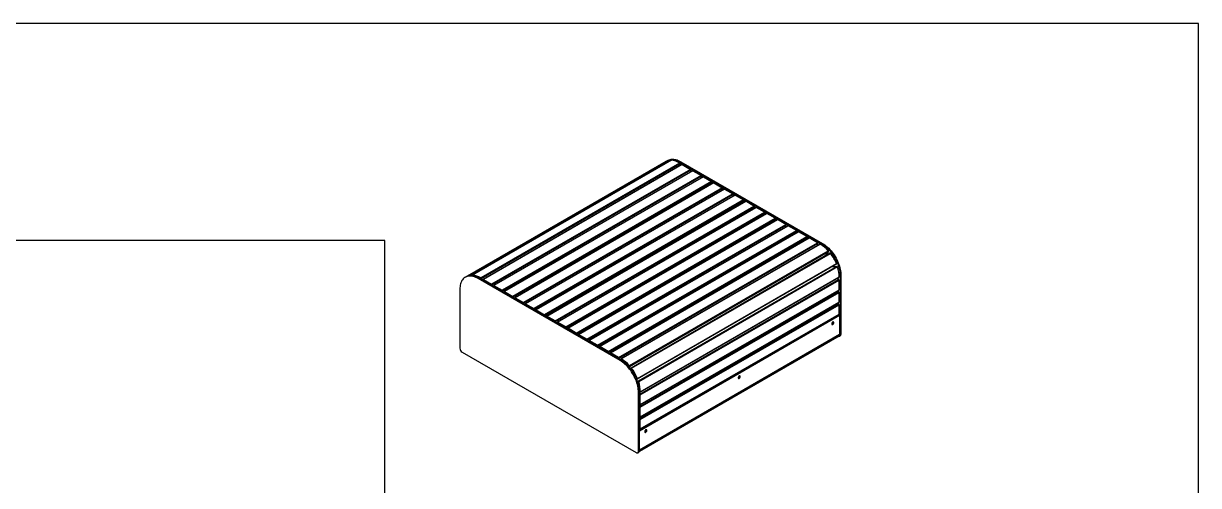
# Model space of a CAD drawing. Header units: millimetres. Extents: x 11004 to 16944, y 3085 to 7285.
# Drawn here: x 14778 to 16944, y 6433 to 7285 of the extents above; entities that cross this region are included whole.
import ezdxf

# ---------------------------------------------------------------- set-up
doc = ezdxf.new("R2010")
doc.units = ezdxf.units.MM
doc.header["$LTSCALE"] = 0.3
doc.layers.add('Nekreslit', color=6, linetype='Continuous', plot=False)

msp = doc.modelspace()

# ---------------------------------------------------------------- linework, layer by layer
for p, q in [((15962.7, 7030.8), (15596.1, 6819.2)), ((15968.6, 7032.9), (15602.1, 6821.3)), ((15969.8, 7031.8), (15603.8, 6820.5)), ((15972.6, 7033), (15606.1, 6821.4)), ((15972.9, 7033), (15606.3, 6821.4)), ((15987.9, 7027.7), (15621.3, 6816.1)), ((15988.7, 7026.3), (15622.2, 6814.7)), ((15992, 7025.1), (15625.5, 6813.5)), ((15992.6, 7025.1), (15626.1, 6813.4)), ((15966.1, 7032.8), (15964.4, 7031.8)), ((15969.8, 7031.8), (15970, 7031.4)), ((15988.4, 7029.5), (15990.1, 7030.4)), ((15988.4, 7029.5), (16249.7, 6878.6)), ((15988.7, 7026.3), (15988.7, 7023.2)), ((15990.1, 7030.4), (16251.4, 6879.6)), ((15992.6, 7025.1), (16007.9, 7016.2)), ((16007.9, 7016.2), (15641.3, 6804.6)), ((16008.7, 7014.8), (15642.2, 6803.2)), ((16011.5, 7013.8), (15645, 6802.2)), ((16012.1, 7013.8), (15645.6, 6802.2)), ((16027.4, 7005), (15660.9, 6793.4)), ((16028.3, 7003.5), (15661.7, 6791.9)), ((16031.1, 7002.6), (15664.5, 6791)), ((16031.7, 7002.5), (15665.1, 6790.9)), ((16008.7, 7014.8), (16008.7, 7012.2)), ((16012.1, 7013.8), (16027.4, 7005)), ((16028.3, 7003.5), (16028.3, 7001)), ((16031.7, 7002.5), (16046.9, 6993.7)), ((16046.9, 6993.7), (15680.4, 6782.1)), ((16047.8, 6992.2), (15681.2, 6780.6)), ((16050.6, 6991.3), (15684, 6779.7)), ((16051.2, 6991.3), (15684.6, 6779.6)), ((16066.4, 6982.4), (15699.9, 6770.8)), ((16067.3, 6981), (15700.7, 6769.4)), ((16070.1, 6980), (15703.5, 6768.4)), ((16070.7, 6980), (15704.1, 6768.4)), ((16047.8, 6992.2), (16047.8, 6989.7)), ((16051.2, 6991.3), (16066.4, 6982.4)), ((16067.3, 6981), (16067.3, 6978.4)), ((16070.7, 6980), (16086, 6971.2)), ((16086, 6971.2), (15719.4, 6759.6)), ((16086.8, 6969.7), (15720.2, 6758.1)), ((16089.6, 6968.8), (15723, 6757.2)), ((16090.2, 6968.7), (15723.6, 6757.1)), ((16105.5, 6959.9), (15738.9, 6748.3)), ((16106.3, 6958.4), (15739.8, 6746.8)), ((16109.1, 6957.5), (15742.6, 6745.9)), ((15743.2, 6745.8), (16109.7, 6957.4)), ((16086.8, 6969.7), (16086.8, 6967.2)), ((16090.2, 6968.7), (16105.5, 6959.9)), ((16106.3, 6958.4), (16106.3, 6955.9)), ((16125, 6948.6), (16109.7, 6957.4)), ((15758.4, 6737), (16125, 6948.6)), ((15759.3, 6735.5), (16125.9, 6947.2)), ((16128.7, 6946.2), (15762.1, 6734.6)), ((15762.7, 6734.6), (16129.3, 6946.2)), ((15778, 6725.8), (16144.5, 6937.4)), ((15778.8, 6724.3), (16145.4, 6935.9)), ((16148.2, 6935), (15781.6, 6723.4)), ((15782.2, 6723.3), (16148.8, 6934.9)), ((16125.9, 6944.6), (16125.9, 6947.2)), ((16144.5, 6937.4), (16129.3, 6946.2)), ((16145.4, 6933.4), (16145.4, 6935.9)), ((16164, 6926.1), (16148.8, 6934.9)), ((15797.5, 6714.5), (16164, 6926.1)), ((15798.3, 6713), (16164.9, 6924.6)), ((16167.7, 6923.7), (15801.1, 6712.1)), ((15801.7, 6712), (16168.3, 6923.6)), ((15817, 6703.2), (16183.6, 6914.8)), ((15817.8, 6701.7), (16184.4, 6913.4)), ((16187.2, 6912.4), (15820.6, 6700.8)), ((15821.2, 6700.8), (16187.8, 6912.4)), ((16164.9, 6922.1), (16164.9, 6924.6)), ((16183.6, 6914.8), (16168.3, 6923.6)), ((16184.4, 6910.8), (16184.4, 6913.4)), ((16203.1, 6903.6), (16187.8, 6912.4)), ((15836.5, 6692), (16203.1, 6903.6)), ((15837.4, 6690.5), (16203.9, 6902.1)), ((16206.7, 6901.2), (15840.2, 6689.6)), ((15840.8, 6689.5), (16207.3, 6901.1)), ((15856, 6680.7), (16222.6, 6892.3)), ((15856.9, 6679.2), (16223.4, 6890.8)), ((16226.2, 6889.9), (15859.7, 6678.3)), ((15860.3, 6678.2), (16226.8, 6889.8)), ((16203.9, 6899.6), (16203.9, 6902.1)), ((16222.6, 6892.3), (16207.3, 6901.1)), ((16223.4, 6888.3), (16223.4, 6890.8)), ((16242.1, 6881), (16226.8, 6889.8)), ((15875.5, 6669.4), (16242.1, 6881)), ((15876.4, 6667.9), (16243, 6879.6)), ((16246.3, 6878.3), (15879.7, 6666.7)), ((15880.3, 6666.7), (16246.8, 6878.3)), ((15895.3, 6654.6), (16261.8, 6866.2)), ((16243, 6876.4), (16243, 6879.6)), ((16249.7, 6878.6), (16251.4, 6879.6)), ((15895.7, 6653), (16262.2, 6864.7)), ((16265, 6861.6), (15898.5, 6650)), ((15899.5, 6649.5), (16266.1, 6861.2)), ((16257.7, 6857.4), (16262.2, 6864.7)), ((15910.2, 6629.8), (16276.7, 6841.4)), ((15910.3, 6630.9), (16276.9, 6842.5)), ((16277.9, 6837.4), (15911.3, 6625.8)), ((16279, 6836.3), (15912.5, 6624.7)), ((16269.4, 6837.1), (16277.9, 6837.4)), ((16269.8, 6837.4), (16269.9, 6837.2)), ((15594.4, 6818.3), (15592.7, 6817.3)), ((15618.4, 6815.9), (15616.7, 6814.9)), ((15878.1, 6664), (15616.7, 6814.9)), ((15879.8, 6665), (15618.4, 6815.9)), ((15622.2, 6814.7), (15622.2, 6813.7)), ((15625.2, 6812), (15625.2, 6813)), ((15626.1, 6813.4), (15641.3, 6804.6)), ((15642.2, 6803.2), (15642.2, 6802.2)), ((15644.7, 6800.7), (15644.7, 6801.7)), ((15645.6, 6802.2), (15660.9, 6793.4)), ((15914.6, 6601.8), (16281.1, 6813.4)), ((15915.1, 6605.2), (16281.7, 6816.8)), ((16281.9, 6817.3), (15915.4, 6605.7)), ((15915.4, 6600.3), (16282, 6811.9)), ((16281.1, 6813.4), (16278.5, 6814.9)), ((16282, 6794.3), (16282, 6811.9)), ((16283.7, 6819.8), (16285.4, 6820.8)), ((16283.7, 6819.8), (16283.7, 6711)), ((16285.4, 6820.8), (16285.4, 6712)), ((15582.8, 6795.3), (15582.8, 6686.5)), ((15661.7, 6791.9), (15661.7, 6790.9)), ((15664.2, 6789.4), (15664.2, 6790.4)), ((15665.1, 6790.9), (15680.4, 6782.1)), ((15681.2, 6780.6), (15681.2, 6779.6)), ((15684.6, 6779.6), (15699.9, 6770.8)), ((15914.6, 6579.2), (16281.1, 6790.8)), ((15915.2, 6582.1), (16281.7, 6793.7)), ((15915.4, 6582.7), (16282, 6794.3)), ((15915.4, 6577.8), (16282, 6789.4)), ((16281.1, 6790.8), (16278.9, 6792.1)), ((16282, 6771.7), (16282, 6789.4)), ((15683.8, 6778.2), (15683.8, 6779.2)), ((15700.7, 6769.4), (15700.7, 6768.4)), ((15703.3, 6766.9), (15703.3, 6767.9)), ((15704.1, 6768.4), (15719.4, 6759.6)), ((15720.2, 6758.1), (15720.2, 6757.1)), ((15914.6, 6556.7), (16281.1, 6768.3)), ((15915.2, 6559.6), (16281.7, 6771.2)), ((15915.4, 6560.1), (16282, 6771.7)), ((15915.4, 6555.2), (16282, 6766.8)), ((16073.4, 6750.1), (16090.4, 6759.9)), ((16281.1, 6768.3), (16278.9, 6769.6)), ((16282, 6749.2), (16282, 6766.8)), ((15722.8, 6755.6), (15722.8, 6756.6)), ((15723.6, 6757.1), (15738.9, 6748.3)), ((15739.8, 6746.8), (15739.8, 6745.8)), ((15742.3, 6745.3), (15742.3, 6744.4)), ((15758.4, 6737), (15743.2, 6745.8)), ((16281.1, 6747.7), (15913.7, 6535.6)), ((16282.8, 6746.7), (15913.7, 6533.7)), ((15915.2, 6537), (16281.7, 6748.6)), ((15915.4, 6537.6), (16282, 6749.2)), ((16260.3, 6736.3), (16260.4, 6736.2)), ((16260.8, 6736), (16260.3, 6736.3)), ((16261.7, 6736.9), (16261.5, 6737)), ((16261.7, 6736.9), (16261.5, 6737)), ((16261.7, 6736.9), (16261.7, 6737.1)), ((16266.1, 6739.6), (16266.1, 6739)), ((16266.9, 6739.5), (16266.9, 6740.1)), ((16275.5, 6745.1), (16276, 6744.8)), ((16276, 6744.8), (16276.9, 6745.3)), ((16276.9, 6745.3), (16276.4, 6745.6)), ((16282.8, 6746.7), (16281.1, 6747.7)), ((16282.8, 6746.7), (16282.8, 6711.5)), ((15759.3, 6734.6), (15759.3, 6735.5)), ((15761.8, 6734.1), (15761.8, 6733.1)), ((15778, 6725.8), (15762.7, 6734.6)), ((15778.8, 6723.3), (15778.8, 6724.3)), ((15781.4, 6722.8), (15781.4, 6721.8)), ((15797.5, 6714.5), (15782.2, 6723.3)), ((16244.7, 6727.3), (16244.7, 6726.7)), ((16247.4, 6728.6), (16247.7, 6728.4)), ((16247.5, 6728.9), (16248, 6728.6)), ((16248.9, 6729.7), (16248.9, 6729.1)), ((16250.3, 6730.5), (16250.3, 6729.9)), ((16250.8, 6730.2), (16250.8, 6730.8)), ((16259.4, 6735.8), (16259.9, 6735.5)), ((16259.9, 6735.5), (16260.8, 6736)), ((16260.9, 6736.1), (16260.7, 6736)), ((16270.1, 6733.5), (16269.2, 6734)), ((15798.3, 6712), (15798.3, 6713)), ((15800.9, 6711.5), (15800.9, 6710.6)), ((15817, 6703.2), (15801.7, 6712)), ((15817.8, 6700.8), (15817.8, 6701.7)), ((15820.4, 6700.3), (15820.4, 6699.3)), ((15836.5, 6692), (15821.2, 6700.8)), ((16282.8, 6711.5), (15913.7, 6498.4)), ((15913.7, 6496.7), (16281.8, 6709.3)), ((16282.4, 6708.3), (16284.1, 6709.3)), ((16283.7, 6711), (16285.4, 6712)), ((15587, 6679.2), (15907.8, 6494)), ((15837.4, 6689.5), (15837.4, 6690.5)), ((15839.9, 6689), (15839.9, 6688)), ((15856, 6680.7), (15840.8, 6689.5)), ((15856.9, 6678.2), (15856.9, 6679.2)), ((15859.4, 6677.7), (15859.4, 6676.8)), ((15875.5, 6669.4), (15860.3, 6678.2)), ((15876.4, 6667), (15876.4, 6667.9)), ((15879.8, 6665), (15878.1, 6664)), ((15879.4, 6666.2), (15879.4, 6665.2)), ((15895, 6652), (15895.7, 6653)), ((15898.3, 6649.9), (15897.7, 6648.8)), ((15897.5, 6649), (15897.9, 6649.2)), ((15908.7, 6629.7), (15910, 6629.7)), ((15909.1, 6629.7), (15908.8, 6629.5)), ((16077.7, 6630.6), (16078, 6630.5)), ((16077.8, 6630.9), (16078, 6630.8)), ((16078, 6631), (16078, 6630.5)), ((16078.5, 6630.8), (16078.5, 6631.4)), ((16087.2, 6636.3), (16087.7, 6636)), ((16087.7, 6636), (16088.5, 6636.5)), ((16088.5, 6636.5), (16088, 6636.8)), ((16088.2, 6636.9), (16088.4, 6636.7)), ((16089.6, 6637.7), (16089.6, 6637.7)), ((16089.6, 6637.7), (16089.6, 6637.7)), ((16093.8, 6640.2), (16093.8, 6639.6)), ((16094.7, 6640.1), (16094.7, 6640.7)), ((16097.9, 6634.1), (16097, 6634.6)), ((16103.3, 6645.6), (16103.8, 6645.3)), ((16103.8, 6645.3), (16104.6, 6645.8)), ((16104.6, 6645.8), (16104.1, 6646.1)), ((15910.1, 6625.8), (15911.3, 6625.8)), ((15913.7, 6606.2), (15912, 6605.2)), ((15913.7, 6497.5), (15913.7, 6606.2)), ((16072.5, 6627.8), (16072.5, 6627.3)), ((15912, 6496.5), (15912, 6605.2)), ((15914.5, 6605.2), (15913.7, 6605.7)), ((15914.6, 6601.8), (15913.7, 6602.3)), ((15915.4, 6582.7), (15915.4, 6600.3)), ((15913.7, 6582.7), (15914.6, 6582.2)), ((15914.6, 6579.2), (15913.7, 6579.7)), ((15915.4, 6560.1), (15915.4, 6577.8)), ((15913.7, 6560.1), (15914.6, 6559.6)), ((15914.6, 6556.7), (15913.7, 6557.2)), ((15915.4, 6537.6), (15915.4, 6555.2)), ((15922.4, 6540.6), (15922.4, 6541.2)), ((15931, 6546.2), (15931.5, 6545.9)), ((15931.5, 6545.9), (15932.4, 6546.4)), ((15932.4, 6546.4), (15931.9, 6546.7)), ((15913.7, 6537.6), (15914.6, 6537.1)), ((15913.7, 6537.6), (15915.4, 6536.6)), ((15915.4, 6536.6), (15916.3, 6537.1)), ((15916.3, 6537.1), (15915.8, 6537.4)), ((15915.9, 6537.4), (15916, 6537.3)), ((15916.4, 6537.2), (15916.2, 6537.1)), ((15917.2, 6538), (15917, 6538.1)), ((15917.2, 6538), (15917, 6538.1)), ((15917.2, 6538), (15917.2, 6538.2)), ((15921.6, 6540.7), (15921.6, 6540.2)), ((15925.6, 6534.6), (15924.7, 6535.1)), ((15910.8, 6493.7), (15912.5, 6494.7)), ((15913.7, 6497.5), (15912, 6496.5))]:
    msp.add_line(p, q)
at = {"flags": 128}
for points in [[(15963.6, 7031.3), (15963.6, 7031.3), (15965.2, 7032.3), (15967, 7033), (15968.8, 7033.6), (15970.8, 7033.9), (15972.8, 7034.1), (15974.9, 7034), (15977, 7033.8), (15979.2, 7033.3), (15981.5, 7032.6), (15983.8, 7031.8), (15986.1, 7030.7), (15988.4, 7029.5)], [(15966.1, 7032.8), (15966.9, 7033.3), (15968.7, 7034), (15970.5, 7034.6), (15972.5, 7034.9), (15974.5, 7035.1), (15976.6, 7035), (15978.7, 7034.7), (15980.9, 7034.3), (15983.2, 7033.6), (15985.5, 7032.7), (15987.8, 7031.7), (15990.1, 7030.4)], [(15972.6, 7033), (15972.7, 7033), (15972.9, 7033)], [(16249.7, 6878.6), (16252.1, 6877.2), (16254.4, 6875.6), (16256.6, 6873.8), (16258.9, 6871.8), (16261.1, 6869.8), (16263.3, 6867.5), (16265.4, 6865.2), (16267.4, 6862.7), (16269.3, 6860.1), (16271.2, 6857.4), (16272.9, 6854.7), (16274.5, 6851.8), (16276.1, 6848.9), (16277.5, 6846), (16278.7, 6843), (16279.9, 6840), (16280.9, 6837), (16281.7, 6834.1), (16282.4, 6831.1), (16283, 6828.2), (16283.4, 6825.3), (16283.6, 6822.5), (16283.7, 6819.8)], [(16251.4, 6879.6), (16253.8, 6878.1), (16256.1, 6876.5), (16258.3, 6874.8), (16260.6, 6872.8), (16262.8, 6870.7), (16265, 6868.5), (16267, 6866.2), (16269.1, 6863.7), (16271, 6861.1), (16272.9, 6858.4), (16274.6, 6855.6), (16276.2, 6852.8), (16277.8, 6849.9), (16279.2, 6847), (16280.4, 6844), (16281.6, 6841), (16282.6, 6838), (16283.4, 6835), (16284.1, 6832.1), (16284.7, 6829.2), (16285.1, 6826.3), (16285.3, 6823.5), (16285.4, 6820.8)], [(16258, 6857.9), (16258.1, 6857.8), (16258.2, 6857.7)], [(16266.1, 6861.2), (16265.9, 6861.3), (16265.8, 6861.5), (16265.6, 6861.6), (16265.4, 6861.7), (16265.3, 6861.7), (16265.1, 6861.7), (16265, 6861.6)], [(16276.7, 6841.4), (16276.8, 6841.4), (16276.9, 6841.6), (16277, 6841.7), (16277, 6841.9), (16277, 6842.1), (16276.9, 6842.3), (16276.9, 6842.5)], [(15616.7, 6814.9), (15614.4, 6816.2), (15612.1, 6817.2), (15609.8, 6818.1), (15607.6, 6818.7), (15605.4, 6819.2), (15603.2, 6819.5), (15601.1, 6819.5), (15599.1, 6819.4), (15597.2, 6819), (15595.3, 6818.5), (15593.6, 6817.7), (15591.9, 6816.8), (15590.4, 6815.6), (15589, 6814.3), (15587.7, 6812.8), (15586.6, 6811.1), (15585.6, 6809.3), (15584.8, 6807.3), (15584.1, 6805.2), (15583.5, 6802.9), (15583.1, 6800.5), (15582.9, 6797.9), (15582.8, 6795.3)], [(15618.4, 6815.9), (15616.1, 6817.1), (15613.8, 6818.2), (15611.5, 6819.1), (15609.3, 6819.7), (15607.1, 6820.2), (15604.9, 6820.4), (15602.8, 6820.5), (15600.8, 6820.4), (15598.9, 6820), (15597, 6819.5), (15595.3, 6818.7), (15594.4, 6818.3)], [(15605.9, 6820.3), (15605.9, 6820.5), (15605.8, 6820.8), (15605.8, 6820.9), (15605.9, 6821.1), (15606, 6821.3), (15606.1, 6821.4), (15606.2, 6821.4), (15606.3, 6821.4)], [(16261.7, 6736.5), (16262, 6736.9), (16262.3, 6737.4)], [(16261.7, 6736.9), (16261.7, 6736.9), (16261.7, 6736.9), (16261.7, 6736.9), (16261.7, 6736.9), (16261.7, 6736.9), (16261.7, 6736.9), (16261.7, 6736.9), (16261.7, 6736.9)], [(16272, 6733.6), (16271.9, 6734.2), (16271.7, 6734.7), (16271.4, 6734.9), (16270.9, 6735), (16270.4, 6734.9), (16269.8, 6734.6), (16269.3, 6734.1), (16268.9, 6733.5), (16268.5, 6732.8), (16268.3, 6732.1), (16268.2, 6731.4), (16268.3, 6730.9), (16268.5, 6730.4), (16268.9, 6730.2), (16269.3, 6730.1), (16269.8, 6730.2), (16270.4, 6730.5), (16270.9, 6731), (16271.4, 6731.6), (16271.7, 6732.3), (16271.9, 6733), (16272, 6733.6)], [(16283.7, 6711), (16283.6, 6710.1), (16283.4, 6709.3), (16283, 6708.7), (16282.4, 6708.3), (16281.8, 6708.1), (16281.1, 6708), (16280.3, 6708.2), (16280.1, 6708.3)], [(15912, 6605.2), (15911.9, 6608), (15911.7, 6610.8), (15911.3, 6613.6), (15910.8, 6616.5), (15910.1, 6619.5), (15909.2, 6622.5), (15908.2, 6625.5), (15907.1, 6628.5), (15905.8, 6631.4), (15904.4, 6634.4), (15902.9, 6637.3), (15901.2, 6640.1), (15899.5, 6642.9), (15897.7, 6645.6), (15895.7, 6648.1), (15893.7, 6650.6), (15891.6, 6653), (15889.4, 6655.2), (15887.2, 6657.3), (15885, 6659.2), (15882.7, 6661), (15880.4, 6662.6), (15878.1, 6664)], [(15913.7, 6606.2), (15913.6, 6608.9), (15913.4, 6611.7), (15913, 6614.6), (15912.5, 6617.5), (15911.8, 6620.5), (15910.9, 6623.5), (15909.9, 6626.5), (15908.8, 6629.4), (15907.5, 6632.4), (15906.1, 6635.4), (15904.6, 6638.3), (15902.9, 6641.1), (15901.2, 6643.9), (15899.4, 6646.5), (15897.4, 6649.1), (15895.4, 6651.6), (15893.3, 6654), (15891.1, 6656.2), (15888.9, 6658.3), (15886.7, 6660.2), (15884.4, 6662), (15882.1, 6663.6), (15879.8, 6665)], [(15899.5, 6649.5), (15899.4, 6649.7), (15899.2, 6649.9), (15899, 6650), (15898.9, 6650.1), (15898.7, 6650.1), (15898.6, 6650.1), (15898.4, 6650), (15898.3, 6649.9)], [(15910, 6629.7), (15910.1, 6629.8), (15910.2, 6629.8), (15910.3, 6629.9), (15910.4, 6630.1), (15910.4, 6630.3), (15910.4, 6630.5), (15910.4, 6630.7), (15910.3, 6630.9)], [(16088.7, 6636.6), (16088.5, 6636.6), (16088.5, 6636.6)], [(16089.5, 6637.1), (16089.7, 6637.4), (16090.1, 6638)], [(16089.6, 6637.7), (16089.6, 6637.7), (16089.6, 6637.7), (16089.6, 6637.7), (16089.6, 6637.7), (16089.6, 6637.7), (16089.6, 6637.7), (16089.6, 6637.7), (16089.6, 6637.7)], [(16099.8, 6634.2), (16099.7, 6634.8), (16099.5, 6635.2), (16099.1, 6635.5), (16098.6, 6635.6), (16098.1, 6635.4), (16097.6, 6635.1), (16097.1, 6634.7), (16096.6, 6634), (16096.2, 6633.4), (16096, 6632.7), (16095.9, 6632), (16096, 6631.4), (16096.2, 6631), (16096.6, 6630.7), (16097.1, 6630.6), (16097.6, 6630.8), (16098.1, 6631.1), (16098.6, 6631.6), (16099.1, 6632.2), (16099.5, 6632.8), (16099.7, 6633.5), (16099.8, 6634.2)], [(15917.2, 6537.6), (15917.5, 6538.1), (15917.8, 6538.6)], [(15917.2, 6538), (15917.2, 6538), (15917.2, 6538), (15917.2, 6538), (15917.2, 6538), (15917.2, 6538), (15917.2, 6538), (15917.2, 6538), (15917.2, 6538)], [(15927.5, 6534.8), (15927.4, 6535.3), (15927.2, 6535.8), (15926.8, 6536.1), (15926.4, 6536.1), (15925.9, 6536), (15925.3, 6535.7), (15924.8, 6535.2), (15924.3, 6534.6), (15924, 6533.9), (15923.8, 6533.2), (15923.7, 6532.6), (15923.8, 6532), (15924, 6531.5), (15924.3, 6531.3), (15924.8, 6531.2), (15925.3, 6531.3), (15925.9, 6531.6), (15926.4, 6532.1), (15926.8, 6532.7), (15927.2, 6533.4), (15927.4, 6534.1), (15927.5, 6534.8)], [(15907.8, 6494), (15908.6, 6493.7), (15909.4, 6493.5), (15910.1, 6493.5), (15910.8, 6493.7), (15911.3, 6494.2), (15911.7, 6494.8), (15911.9, 6495.6), (15912, 6496.5)]]:
    msp.add_lwpolyline(points, dxfattribs=at)
for centre, radius, start, end in [((15971, 7016.3), 16.7, 97.9864, 119.7828), ((15968.5, 7031.5), 1.41, 13.903, 83.1127), ((15969.8, 7000.3), 32.9, 56.539, 84.5184), ((15986.9, 7026.2), 1.85, 2.6991, 56.0907), ((15992.3, 7024.6), 0.604, 54.3824, 114.3071), ((16006.9, 7014.7), 1.84, 2.6055, 57.3945), ((16011.8, 7013.3), 0.604, 54.3824, 114.3071), ((16026.4, 7003.4), 1.84, 2.6055, 57.3945), ((16031.3, 7002), 0.604, 54.3824, 114.3071), ((16045.9, 6992.2), 1.84, 2.6055, 57.3945), ((16050.8, 6990.8), 0.604, 54.3824, 114.3071), ((16065.5, 6980.9), 1.84, 2.6055, 57.3945), ((16070.3, 6979.5), 0.604, 54.3824, 114.3071), ((16085, 6969.6), 1.84, 2.6055, 57.3945), ((16089.9, 6968.2), 0.604, 54.3824, 114.3071), ((16104.5, 6958.4), 1.84, 2.6055, 57.3945), ((16109.4, 6957), 0.604, 54.3824, 114.3071), ((16124, 6947.1), 1.84, 2.6055, 57.3945), ((16128.9, 6945.7), 0.604, 54.3824, 114.3071), ((16143.5, 6935.8), 1.84, 2.6055, 57.3945), ((16148.4, 6934.4), 0.604, 54.3824, 114.3071), ((16163, 6924.5), 1.84, 2.6055, 57.3945), ((16167.9, 6923.2), 0.604, 54.3824, 114.3071), ((16182.6, 6913.3), 1.84, 2.6055, 57.3945), ((16187.5, 6911.9), 0.604, 54.3824, 114.3071), ((16202.1, 6902), 1.84, 2.6055, 57.3945), ((16207, 6900.6), 0.604, 54.3824, 114.3071), ((16221.6, 6890.7), 1.84, 2.6055, 57.3945), ((16226.5, 6889.4), 0.604, 54.3824, 114.3071), ((16241.1, 6879.5), 1.84, 2.6055, 57.3945), ((16246.5, 6877.8), 0.584, 56.5294, 114.996), ((16218.8, 6827.9), 57.6, 41.6974, 60.9118), ((16260.8, 6865.1), 1.5, 341.2662, 47.3083), ((16200.8, 6811), 82.3, 22.4937, 37.5063), ((16277.6, 6836), 1.5, 12.6892, 78.7379), ((16224.3, 6818.2), 57.6, 359.0909, 18.3028), ((15604.4, 6804.8), 16.6, 97.9305, 123.3157), ((15601.9, 6820), 1.31, 24.6638, 84.1056), ((15603.2, 6788.6), 32.9, 56.539, 84.5184), ((15620.3, 6814.6), 1.85, 2.6991, 56.0907), ((15625.7, 6813), 0.524, 50.7967, 189.214), ((15640.3, 6803.1), 1.84, 2.6055, 57.3945), ((15645.2, 6801.8), 0.524, 50.7967, 189.214), ((16280.1, 6811.8), 1.84, 2.6055, 57.3945), ((16281.4, 6817.2), 0.584, 305.0021, 3.4744), ((15659.9, 6791.8), 1.84, 2.6055, 57.3945), ((15664.8, 6790.5), 0.524, 50.7967, 189.214), ((15679.4, 6780.5), 1.84, 2.6055, 57.3945), ((15684.3, 6779.2), 0.524, 50.7967, 189.214), ((16280.1, 6789.3), 1.84, 2.6055, 57.3945), ((16281.4, 6794.2), 0.592, 305.0133, 6.2988), ((15698.9, 6769.3), 1.84, 2.6055, 57.3945), ((15703.8, 6768), 0.524, 50.7967, 189.214), ((15718.4, 6758), 1.84, 2.6055, 57.3945), ((16280.1, 6766.8), 1.84, 2.6055, 57.3945), ((16281.4, 6771.7), 0.592, 305.0133, 6.2988), ((15723.3, 6756.7), 0.524, 50.7967, 189.214), ((15737.9, 6746.7), 1.84, 2.6055, 57.3945), ((15742.8, 6745.4), 0.524, 50.7967, 189.214), ((15757.5, 6735.5), 1.84, 2.6055, 57.3945), ((16262.4, 6734.2), 2.81, 104.9362, 133.8697), ((16260.5, 6736.9), 0.686, 263.8197, 263.8666), ((16260.1, 6738.2), 2.2, 284.8804, 337.1917), ((16260.1, 6738.1), 2.09, 282.2085, 336.8468), ((16259.5, 6738.6), 2.96, 306.2408, 334.3274), ((16281.4, 6749.1), 0.592, 305.0133, 6.2988), ((15762.4, 6734.2), 0.524, 50.7967, 189.214), ((15777, 6724.2), 1.84, 2.6055, 57.3945), ((15781.9, 6722.9), 0.524, 50.7967, 189.214), ((16245.4, 6727.5), 0.651, 198.3385, 244.4413), ((16247.6, 6728.9), 0.434, 207.0817, 239.5957), ((16266.4, 6734.7), 3.95, 297.9156, 2.0898), ((15796.5, 6712.9), 1.84, 2.6055, 57.3945), ((15801.4, 6711.6), 0.524, 50.7967, 189.214), ((15816, 6701.7), 1.84, 2.6055, 57.3945), ((15820.9, 6700.4), 0.524, 50.7967, 189.214), ((16280.5, 6711.2), 2.3, 304.0564, 7.2558), ((16282.5, 6711.7), 2.88, 304.0564, 7.2558), ((15592, 6687), 9.22, 182.6055, 237.3945), ((15835.5, 6690.4), 1.84, 2.6055, 57.3945), ((15840.4, 6689.1), 0.524, 50.7967, 189.214), ((15855, 6679.1), 1.84, 2.6055, 57.3945), ((15859.9, 6677.8), 0.524, 50.7967, 189.214), ((15874.5, 6667.9), 1.84, 2.6055, 57.3945), ((15879.9, 6666.2), 0.519, 53.9546, 189.6852), ((15852.2, 6616.3), 57.6, 41.6974, 60.9118), ((15894.3, 6653.5), 1.5, 341.2662, 47.3083), ((15834.2, 6599.4), 82.3, 22.4937, 37.5063), ((16073.1, 6628.1), 0.651, 198.3385, 244.4413), ((16078, 6631), 0.437, 205.3129, 239.5611), ((16087.9, 6638.7), 2.12, 282.6878, 336.3675), ((16087.8, 6638.8), 2.23, 285.3005, 336.7262), ((16090.8, 6634.9), 3.07, 113.415, 142.269), ((16088.3, 6637.6), 0.907, 278.6531, 278.6921), ((16087.2, 6639.3), 3.06, 306.7321, 333.8361), ((16094.1, 6635.3), 3.95, 297.9156, 2.0898), ((15911, 6624.4), 1.5, 12.6892, 78.7379), ((15857.8, 6606.6), 57.6, 359.0909, 18.3028), ((15914.9, 6605.6), 0.519, 230.3251, 6.0566), ((15913.6, 6600.2), 1.84, 2.6055, 57.3945), ((15914.9, 6582.6), 0.524, 230.7967, 9.214), ((15913.6, 6577.7), 1.84, 2.6055, 57.3945), ((15914.9, 6560), 0.524, 230.7967, 9.214), ((15913.6, 6555.1), 1.84, 2.6055, 57.3945), ((15914.9, 6537.5), 0.524, 230.7967, 9.214), ((15918, 6535.3), 2.84, 106.1029, 135.0663), ((15916, 6538), 0.708, 265.9039, 265.9499), ((15915.6, 6539.3), 2.22, 285.1121, 336.9601), ((15915.6, 6539.3), 2.1, 282.4576, 336.5978), ((15915, 6539.8), 2.97, 306.3146, 334.2537), ((15921.8, 6535.8), 3.95, 297.9156, 2.0898), ((15910.8, 6497.1), 2.96, 305.0133, 6.2988)]:
    msp.add_arc(centre, radius, start, end)
at = {"layer": 'Nekreslit'}
for points in [[(11004.4, 3085.3), (16944.4, 3085.3), (16944.4, 7285.3), (11004.4, 7285.3)], [(11404.4, 3285.3), (15444.4, 3285.3), (15444.4, 6885.3), (11404.4, 6885.3)]]:
    msp.add_lwpolyline(points, close=True, dxfattribs=at)

doc.saveas('drawing.dxf')
